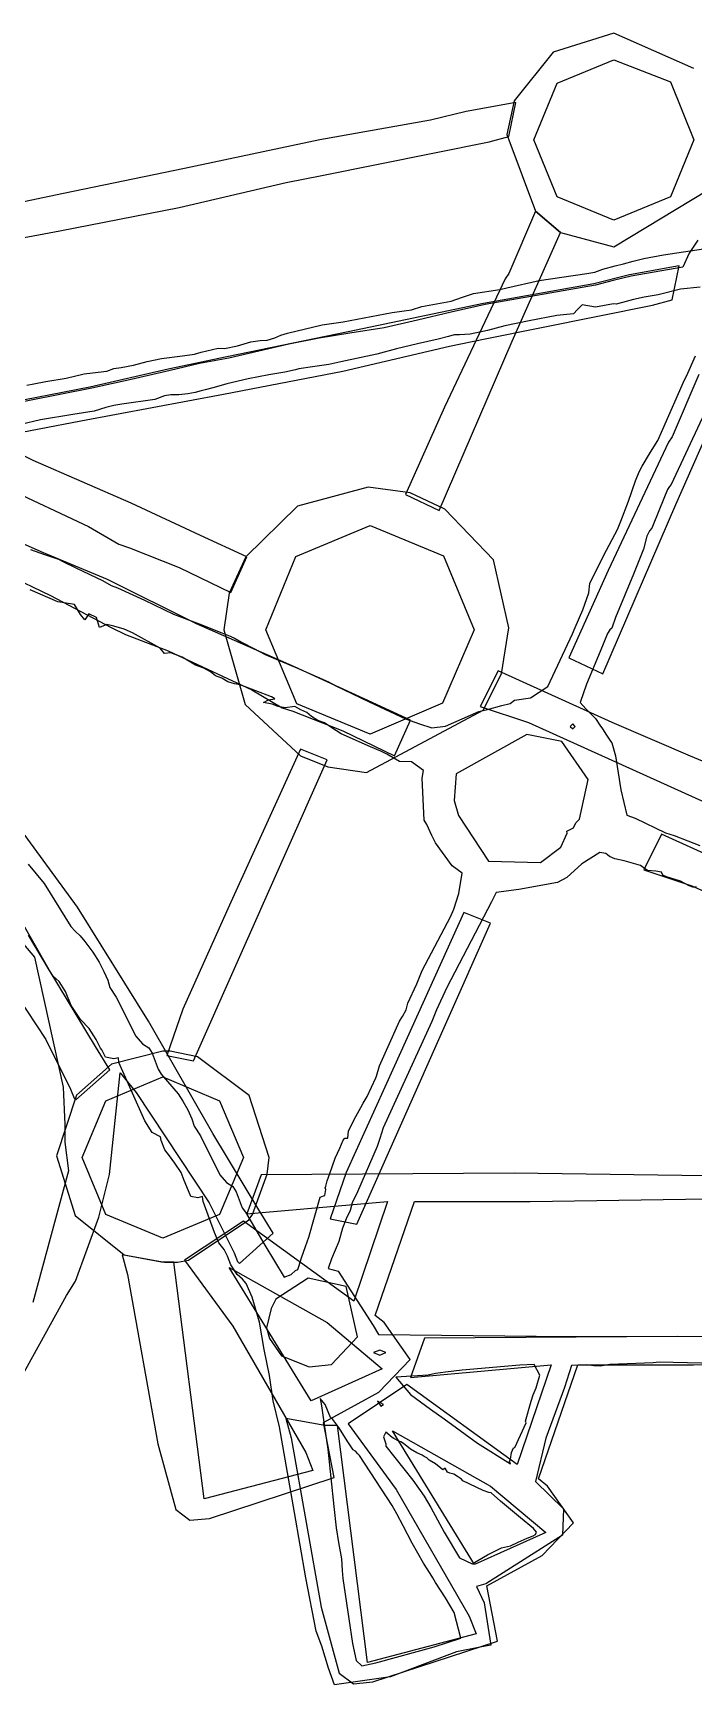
# Model space of a CAD drawing. Extents: x 0 to 208, y 1 to 205.
# Drawn here: x 8.52 to 11.38, y 19.82 to 26.95 of the extents above; entities that cross this region are included whole.
import ezdxf

# ---------------------------------------------------------------- set-up
doc = ezdxf.new("R2010")
doc.units = 0

msp = doc.modelspace()

# ---------------------------------------------------------------- linework, layer by layer
at = {"layer": 'Edge.Cuts'}
for p, q in [((11.3923, 26.0585), (11.3553, 26.0026)), ((11.3553, 26.0026), (11.3273, 25.9415)), ((11.1045, 25.9031), (11.0277, 25.8839)), ((11.3273, 25.9415), (11.1045, 25.9031)), ((10.9508, 25.8647), (10.4744, 25.7802)), ((11.0277, 25.8839), (10.9508, 25.8647)), ((10.327, 25.748), (10.1824, 25.713)), ((10.4744, 25.7802), (10.327, 25.748)), ((10.0379, 25.6808), (9.89044, 25.6572)), ((10.1824, 25.713), (10.0379, 25.6808)), ((9.62631, 25.6092), (9.36794, 25.5497)), ((9.75802, 25.6361), (9.62631, 25.6092)), ((9.89044, 25.6572), (9.75802, 25.6361)), ((9.36794, 25.5497), (9.24116, 25.5257)), ((9.11436, 25.4959), (8.94531, 25.4575)), ((9.24116, 25.5257), (9.11436, 25.4959)), ((8.77626, 25.419), (8.23069, 25.3114)), ((8.94531, 25.4575), (8.77626, 25.419))]:
    msp.add_line(p, q, dxfattribs=at)
at = {"layer": 'Layer 1'}
for p, q in [((11.03, 26.9528), (10.768557, 26.870138)), ((11.3761, 26.799), (11.03, 26.9528)), ((10.768557, 26.870138), (10.599388, 26.660599)), ((10.784878, 26.736502), (11.02998, 26.837427)), ((11.02998, 26.837427), (11.275082, 26.74227)), ((10.683953, 26.4914), (10.784878, 26.736502)), ((11.275082, 26.74227), (11.376007, 26.4914)), ((10.3918, 26.614422), (10.23801, 26.575975)), ((10.607106, 26.65287), (10.3918, 26.614422)), ((10.599388, 26.660599), (10.56863, 26.514499)), ((10.576348, 26.50677), (10.607106, 26.65287)), ((10.23801, 26.575975), (9.761262, 26.49139)), ((9.761262, 26.49139), (9.176861, 26.368358)), ((9.768952, 26.337601), (10.491764, 26.483701)), ((10.491764, 26.483701), (10.576348, 26.50677)), ((10.56863, 26.514499), (10.57632, 26.49143)), ((10.57632, 26.49143), (10.5763, 26.4914)), ((10.5763, 26.4914), (10.691642, 26.18382)), ((10.784878, 26.246298), (10.683953, 26.4914)), ((11.376007, 26.4914), (11.275082, 26.246298)), ((11.376007, 26.4914), (11.376007, 26.4914)), ((9.176861, 26.368358), (8.653975, 26.260705)), ((9.615162, 26.306843), (9.768952, 26.337601)), ((8.653975, 26.260705), (8.400222, 26.206879)), ((9.153793, 26.19919), (9.615162, 26.306843)), ((11.02998, 26.145373), (10.784878, 26.246298)), ((11.02998, 26.03003), (11.437523, 26.276094)), ((11.275082, 26.246298), (11.02998, 26.145373)), ((8.638597, 26.099227), (9.153793, 26.19919)), ((10.69172, 26.183802), (10.576378, 25.91467)), ((10.691642, 26.18382), (10.799295, 26.091546)), ((10.799373, 26.091528), (10.69172, 26.183802)), ((8.023438, 25.983885), (8.638597, 26.099227)), ((10.591757, 25.622469), (10.799373, 26.091528)), ((10.799295, 26.091546), (11.02998, 26.03003)), ((10.561, 25.8916), (10.299557, 25.337957)), ((10.576378, 25.91467), (10.561, 25.891601)), ((10.561, 25.891601), (10.561, 25.8916)), ((10.276488, 24.891967), (10.591757, 25.622469)), ((10.299557, 25.337957), (10.130388, 24.961172)), ((8.52325, 25.1073), (8.13878, 25.2995)), ((8.94617, 24.9227), (8.52325, 25.1073)), ((8.400225, 24.991882), (8.761631, 24.822713)), ((9.969398, 24.991885), (9.663639, 24.91002)), ((10.15088, 24.968215), (9.969398, 24.991885)), ((10.130388, 24.961172), (10.276488, 24.891967)), ((10.3008, 24.8972), (10.15088, 24.968215)), ((9.24607, 24.7843), (8.94617, 24.9227)), ((9.663639, 24.91002), (9.440731, 24.692044)), ((10.300802, 24.897199), (10.3008, 24.8972)), ((10.509901, 24.679223), (10.300802, 24.897199)), ((8.761631, 24.822713), (8.892352, 24.745818)), ((9.657721, 24.693032), (9.977288, 24.826185)), ((9.977288, 24.826185), (10.293896, 24.695991)), ((9.445996, 24.691992), (9.24607, 24.7843)), ((8.892352, 24.745818), (8.938489, 24.730439)), ((8.938489, 24.730439), (9.153795, 24.645855)), ((9.440731, 24.692044), (9.369717, 24.534233)), ((9.37679, 24.538202), (9.445996, 24.691992)), ((9.527527, 24.376424), (9.657721, 24.693032)), ((10.293896, 24.695991), (10.427049, 24.376424)), ((10.576971, 24.384314), (10.509901, 24.679223)), ((9.153795, 24.645855), (9.37679, 24.538202)), ((9.369717, 24.534233), (9.346047, 24.376422)), ((9.346047, 24.376422), (9.437774, 24.053896)), ((9.66068, 24.056857), (9.527527, 24.376424)), ((10.427049, 24.376424), (10.290936, 24.059816)), ((10.545409, 24.187051), (10.576971, 24.384314)), ((10.530172, 24.199895), (10.453278, 24.046105)), ((10.466504, 24.02924), (10.545409, 24.187051)), ((11.0223, 23.9769), (10.530172, 24.199895)), ((9.437774, 24.053896), (9.67745, 23.831974)), ((9.977288, 23.926663), (9.66068, 24.056857)), ((10.290936, 24.059816), (9.977288, 23.926663)), ((10.453278, 24.046105), (10.660894, 23.9769)), ((9.961509, 23.760961), (10.466504, 24.02924)), ((10.660894, 23.9769), (11.729734, 23.492462)), ((11.3607, 23.8308), (11.0223, 23.9769)), ((9.977288, 23.926663), (9.977288, 23.926663)), ((9.676676, 23.861561), (9.376785, 23.200265)), ((9.792018, 23.815424), (9.676676, 23.861561)), ((9.67745, 23.831974), (9.795808, 23.784631)), ((11.9912, 23.5694), (11.3607, 23.8308)), ((9.215306, 22.515904), (9.792018, 23.815424)), ((9.795808, 23.784631), (9.961509, 23.760961)), ((8.59246, 22.9081), (8.31563, 23.3925)), ((9.376785, 23.200265), (9.169169, 22.738896)), ((8.261807, 23.084939), (8.577076, 22.608191)), ((8.792383, 22.577432), (8.59246, 22.9081)), ((9.16917, 22.7389), (9.099964, 22.538973)), ((9.169169, 22.738896), (9.16917, 22.7389)), ((8.577076, 22.608191), (8.684729, 22.392885)), ((8.853898, 22.477469), (8.792383, 22.577432)), ((9.082218, 22.55704), (8.860633, 22.501644)), ((9.113873, 22.55704), (9.082218, 22.55704)), ((9.099964, 22.538973), (9.215306, 22.515904)), ((9.23258, 22.5333), (9.113873, 22.55704)), ((8.707798, 22.346747), (8.853898, 22.477469)), ((8.860633, 22.501644), (8.710272, 22.36711)), ((9.455153, 22.366122), (9.232578, 22.5333)), ((9.232578, 22.5333), (9.23258, 22.5333)), ((8.836893, 22.34337), (9.082219, 22.446249)), ((9.082219, 22.446249), (9.327545, 22.34337)), ((9.082219, 22.446249), (9.082219, 22.446249)), ((8.710272, 22.36711), (8.623221, 22.105956)), ((8.684729, 22.392885), (8.700108, 22.354438)), ((8.700108, 22.354438), (8.707798, 22.346747)), ((8.734014, 22.098044), (8.836893, 22.34337)), ((9.327545, 22.34337), (9.430424, 22.098044)), ((9.541215, 22.098044), (9.455153, 22.366122)), ((8.623221, 22.105956), (8.704337, 21.847771)), ((8.836893, 21.852718), (8.734014, 22.098044)), ((9.430424, 22.098044), (9.327545, 21.852718)), ((9.533299, 22.02682), (9.541215, 22.098044)), ((9.50746, 22.023765), (9.445944, 21.854597)), ((9.469989, 21.852718), (9.533299, 22.02682)), ((10.59937, 22.031456), (9.50746, 22.023765)), ((12.16034, 22.008387), (10.59937, 22.031456)), ((9.445944, 21.854597), (10.053414, 21.908424)), ((10.053414, 21.908424), (9.907314, 21.477812)), ((9.999589, 21.416294), (10.168758, 21.908422)), ((10.168758, 21.908422), (10.668575, 21.908422)), ((10.668575, 21.908422), (11.729725, 21.9238)), ((8.704337, 21.847771), (8.91603, 21.678614)), ((9.082219, 21.749839), (8.836893, 21.852718)), ((9.327545, 21.852718), (9.082219, 21.749839)), ((9.430565, 21.823839), (9.176812, 21.65467)), ((9.19301, 21.654875), (9.454164, 21.828977)), ((9.907314, 21.477812), (9.430565, 21.823839)), ((9.454164, 21.828977), (9.469989, 21.852718)), ((9.076849, 21.646977), (8.90768, 21.677736)), ((8.90768, 21.677736), (8.930748, 21.593151)), ((8.91603, 21.678614), (9.090132, 21.646959)), ((9.130675, 21.646977), (9.076849, 21.646977)), ((9.090132, 21.646959), (9.145528, 21.646959)), ((9.261396, 20.624277), (9.130675, 21.646977)), ((9.145528, 21.646959), (9.19301, 21.654875)), ((9.176812, 21.65467), (9.384428, 21.370159)), ((9.72282, 21.047189), (9.369103, 21.623901)), ((9.369103, 21.623901), (9.792025, 21.385527)), ((8.930748, 21.593151), (9.06147, 20.86265)), ((10.038037, 21.385536), (9.999589, 21.416294)), ((9.384428, 21.370159), (9.699697, 20.824205)), ((9.792025, 21.385527), (10.030399, 21.1856)), ((10.150495, 21.22694), (10.038037, 21.385536)), ((10.0304, 21.1856), (9.72282, 21.047189)), ((10.014968, 21.085646), (10.150495, 21.22694)), ((10.030399, 21.1856), (10.0304, 21.1856)), ((9.776594, 20.954925), (10.014968, 21.085646)), ((9.822731, 20.716551), (9.776594, 20.954925)), ((9.06147, 20.86265), (9.138365, 20.578139)), ((9.699697, 20.824205), (9.730455, 20.747309)), ((9.730455, 20.747309), (9.261396, 20.624277)), ((9.284466, 20.539693), (9.822731, 20.716551)), ((9.138365, 20.578139), (9.199881, 20.532002)), ((9.199881, 20.532002), (9.284466, 20.539693))]:
    msp.add_line(p, q, dxfattribs=at)
at = {"layer": 'test'}
for p, q in [((11.071848, 25.956705), (11.113513, 25.968085)), ((11.113513, 25.968085), (11.159094, 25.979033)), ((11.159094, 25.979033), (11.244044, 25.994601)), ((11.244044, 25.994601), (11.474895, 26.029202)), ((10.707084, 25.884737), (10.806126, 25.899552)), ((10.806126, 25.899552), (10.913088, 25.915073)), ((10.913088, 25.915073), (10.948547, 25.920521)), ((11.097356, 25.908814), (10.943566, 25.870367)), ((10.948547, 25.920521), (10.982131, 25.933433)), ((10.982131, 25.933433), (11.036241, 25.948322)), ((11.036241, 25.948322), (11.071848, 25.956705)), ((11.312662, 25.947262), (11.097356, 25.908814)), ((11.281905, 25.801162), (11.312662, 25.947262)), ((10.371643, 25.810614), (10.423698, 25.82891)), ((10.423698, 25.82891), (10.537528, 25.84626)), ((10.943566, 25.870367), (10.466818, 25.785782)), ((10.537528, 25.84626), (10.568135, 25.852132)), ((10.568135, 25.852132), (10.707084, 25.884737)), ((11.221307, 25.822954), (11.160729, 25.812428)), ((11.317478, 25.846369), (11.221307, 25.822954)), ((11.402964, 25.856268), (11.317478, 25.846369)), ((9.861954, 25.706052), (10.073447, 25.745689)), ((10.466818, 25.785782), (9.882417, 25.66275)), ((10.073447, 25.745689), (10.156202, 25.757963)), ((10.156202, 25.757963), (10.201334, 25.772417)), ((10.201334, 25.772417), (10.328324, 25.795024)), ((10.328324, 25.795024), (10.371643, 25.810614)), ((10.474508, 25.631993), (11.19732, 25.778093)), ((10.873362, 25.759495), (10.855819, 25.741158)), ((10.893332, 25.780086), (10.873362, 25.759495)), ((10.951287, 25.769194), (10.893332, 25.780086)), ((11.028076, 25.783882), (10.951287, 25.769194)), ((11.040158, 25.782779), (11.028076, 25.783882)), ((11.066859, 25.789553), (11.040158, 25.782779)), ((11.115295, 25.802186), (11.066859, 25.789553)), ((11.160729, 25.812428), (11.115295, 25.802186)), ((11.19732, 25.778093), (11.281905, 25.801162)), ((9.621694, 25.656663), (9.771126, 25.692417)), ((9.771126, 25.692417), (9.861954, 25.706052)), ((10.559056, 25.688825), (10.483983, 25.669003)), ((10.66471, 25.710557), (10.559056, 25.688825)), ((10.784065, 25.733545), (10.66471, 25.710557)), ((10.855819, 25.741158), (10.784065, 25.733545)), ((9.349201, 25.591287), (9.404671, 25.603031)), ((9.882417, 25.66275), (9.359531, 25.555097)), ((9.404671, 25.603031), (9.462239, 25.619725)), ((9.462239, 25.619725), (9.50256, 25.625724)), ((9.50256, 25.625724), (9.533782, 25.626551)), ((9.533782, 25.626551), (9.566216, 25.636828)), ((9.566216, 25.636828), (9.59231, 25.648198)), ((9.59231, 25.648198), (9.621694, 25.656663)), ((10.182648, 25.611386), (10.091839, 25.590028)), ((10.27213, 25.631874), (10.182648, 25.611386)), ((10.315695, 25.642775), (10.27213, 25.631874)), ((10.34074, 25.64929), (10.315695, 25.642775)), ((10.320718, 25.601235), (10.474508, 25.631993)), ((10.364187, 25.649533), (10.34074, 25.64929)), ((10.410413, 25.652823), (10.364187, 25.649533)), ((10.483983, 25.669003), (10.410413, 25.652823)), ((8.955827, 25.519295), (9.014703, 25.534634)), ((9.014703, 25.534634), (9.077455, 25.547711)), ((9.077455, 25.547711), (9.168256, 25.559279)), ((9.359531, 25.555097), (9.105778, 25.501271)), ((9.168256, 25.559279), (9.219687, 25.566528)), ((9.219687, 25.566528), (9.248363, 25.575396)), ((9.248363, 25.575396), (9.321173, 25.592972)), ((9.321173, 25.592972), (9.349201, 25.591287)), ((9.850838, 25.532665), (9.799649, 25.522142)), ((10.006817, 25.566933), (9.850838, 25.532665)), ((9.859349, 25.493582), (10.320718, 25.601235)), ((10.091839, 25.590028), (10.006817, 25.566933)), ((11.344166, 25.471207), (11.382516, 25.559364)), ((8.577836, 25.448578), (8.664737, 25.463259)), ((8.664737, 25.463259), (8.742894, 25.480981)), ((8.742894, 25.480981), (8.802843, 25.488393)), ((9.105778, 25.501271), (8.76744, 25.424376)), ((8.802843, 25.488393), (8.840894, 25.493763)), ((8.840894, 25.493763), (8.871812, 25.504022)), ((8.871812, 25.504022), (8.903052, 25.50857)), ((8.903052, 25.50857), (8.955827, 25.519295)), ((9.344153, 25.393619), (9.859349, 25.493582)), ((9.540547, 25.477905), (9.450625, 25.459287)), ((9.609509, 25.489093), (9.540547, 25.477905)), ((9.655833, 25.498123), (9.609509, 25.489093)), ((9.670232, 25.502564), (9.655833, 25.498123)), ((9.728569, 25.512185), (9.670232, 25.502564)), ((9.799649, 25.522142), (9.728569, 25.512185)), ((11.39722, 25.478202), (11.281878, 25.20907)), ((11.33498, 25.455333), (11.344166, 25.471207)), ((8.76744, 25.424376), (8.221486, 25.316723)), ((8.495661, 25.432685), (8.525617, 25.439004)), ((8.525617, 25.439004), (8.577836, 25.448578)), ((8.728994, 25.278277), (9.344153, 25.393619)), ((9.116929, 25.390598), (9.090008, 25.386498)), ((9.152138, 25.390437), (9.116929, 25.390598)), ((9.190357, 25.395325), (9.152138, 25.390437)), ((9.222721, 25.401624), (9.190357, 25.395325)), ((9.248567, 25.407988), (9.222721, 25.401624)), ((9.265698, 25.412414), (9.248567, 25.407988)), ((9.304212, 25.423272), (9.265698, 25.412414)), ((9.359681, 25.438029), (9.304212, 25.423272)), ((9.450625, 25.459287), (9.359681, 25.438029)), ((11.2417, 25.243342), (11.33498, 25.455333)), ((8.786335, 25.320023), (8.694113, 25.306462)), ((8.836958, 25.336606), (8.786335, 25.320023)), ((8.871646, 25.344136), (8.836958, 25.336606)), ((8.905479, 25.350954), (8.871646, 25.344136)), ((9.04852, 25.370496), (8.905479, 25.350954)), ((9.090008, 25.386498), (9.04852, 25.370496)), ((11.297257, 24.916869), (11.504873, 25.385928)), ((8.367588, 25.209071), (8.728994, 25.278277)), ((8.555199, 25.282403), (8.469713, 25.262517)), ((8.694113, 25.306462), (8.555199, 25.282403)), ((11.410743, 25.289726), (11.277627, 25.003884)), ((11.2665, 25.186), (11.005057, 24.632357)), ((11.183971, 25.136482), (11.210009, 25.178478)), ((11.210009, 25.178478), (11.219359, 25.194269)), ((11.219359, 25.194269), (11.2417, 25.243342)), ((11.281878, 25.20907), (11.2665, 25.186001)), ((11.2665, 25.186001), (11.2665, 25.186)), ((11.151839, 25.083047), (11.183971, 25.136482)), ((11.124257, 25.020019), (11.140005, 25.057808)), ((11.140005, 25.057808), (11.151839, 25.083047)), ((11.094087, 24.9318), (11.124257, 25.020019)), ((11.261738, 24.982509), (11.227899, 24.897967)), ((11.271034, 24.995869), (11.261738, 24.982509)), ((11.277627, 25.003884), (11.271034, 24.995869)), ((10.981988, 24.186367), (11.297257, 24.916869)), ((11.06094, 24.845936), (11.094087, 24.9318)), ((11.227899, 24.897967), (11.194462, 24.815152)), ((11.045245, 24.809011), (11.06094, 24.845936)), ((8.567515, 24.709254), (8.375278, 24.793839)), ((10.986907, 24.69936), (11.045245, 24.809011)), ((11.173115, 24.781094), (11.158248, 24.724994)), ((11.183789, 24.803522), (11.173115, 24.781094)), ((11.194462, 24.815152), (11.183789, 24.803522)), ((8.510908, 24.722864), (8.571919, 24.702202)), ((8.844337, 24.593912), (8.567515, 24.709254)), ((8.571919, 24.702202), (8.631736, 24.681163)), ((8.631736, 24.681163), (8.651376, 24.671787)), ((10.926553, 24.575771), (10.986907, 24.69936)), ((11.158248, 24.724994), (11.114606, 24.616523)), ((8.406035, 24.616981), (8.598272, 24.524707)), ((8.651376, 24.671787), (8.709717, 24.64321)), ((8.709717, 24.64321), (8.822339, 24.589799)), ((11.005057, 24.632357), (10.835888, 24.255572)), ((11.114606, 24.616523), (11.03673, 24.429523)), ((8.630078, 24.497728), (8.510284, 24.549378)), ((8.822339, 24.589799), (8.860125, 24.568409)), ((9.228811, 24.401676), (8.844337, 24.593912)), ((8.860125, 24.568409), (8.886467, 24.55799)), ((8.886467, 24.55799), (9.003955, 24.504294)), ((10.895768, 24.462198), (10.921972, 24.5368)), ((10.921972, 24.5368), (10.926553, 24.575771)), ((8.598272, 24.524707), (8.859715, 24.386296)), ((8.656807, 24.493548), (8.630078, 24.497728)), ((8.701704, 24.48553), (8.656807, 24.493548)), ((8.72689, 24.442854), (8.701704, 24.48553)), ((9.003955, 24.504294), (9.128314, 24.444675)), ((10.863342, 24.386929), (10.895768, 24.462198)), ((8.745259, 24.418879), (8.72689, 24.442854)), ((8.76272, 24.445527), (8.745259, 24.418879)), ((8.795718, 24.429435), (8.76272, 24.445527)), ((8.808681, 24.386691), (8.795718, 24.429435)), ((8.840989, 24.398827), (8.808681, 24.386691)), ((8.871526, 24.392562), (8.840989, 24.398827)), ((8.915333, 24.379015), (8.871526, 24.392562)), ((9.128314, 24.444675), (9.238949, 24.402085)), ((9.651733, 24.217128), (9.228811, 24.401676)), ((9.238949, 24.402085), (9.337203, 24.363445)), ((11.03673, 24.429523), (11.021586, 24.384109)), ((8.859715, 24.386296), (8.921231, 24.355538)), ((8.951511, 24.36375), (8.915333, 24.379015)), ((8.921231, 24.355538), (9.105779, 24.286333)), ((9.070883, 24.297357), (8.951511, 24.36375)), ((9.337203, 24.363445), (9.3739, 24.348346)), ((9.3739, 24.348346), (9.39558, 24.338486)), ((9.39558, 24.338486), (9.423026, 24.322636)), ((9.423026, 24.322636), (9.476132, 24.295921)), ((10.745793, 24.132136), (10.851426, 24.3593)), ((10.851426, 24.3593), (10.863342, 24.386929)), ((11.002141, 24.361165), (10.97103, 24.283525)), ((11.012815, 24.376094), (11.002141, 24.361165)), ((11.021586, 24.384109), (11.012815, 24.376094)), ((9.089583, 24.274827), (9.070883, 24.297357)), ((9.117721, 24.277169), (9.089583, 24.274827)), ((9.105779, 24.286333), (9.467185, 24.117164)), ((9.166366, 24.258675), (9.117721, 24.277169)), ((9.223446, 24.224482), (9.166366, 24.258675)), ((9.476132, 24.295921), (9.524358, 24.269206)), ((9.524358, 24.269206), (9.66354, 24.210435)), ((10.835888, 24.255572), (10.981988, 24.186367)), ((10.97103, 24.283525), (10.912228, 24.141565)), ((9.260102, 24.210921), (9.223446, 24.224482)), ((9.288904, 24.194355), (9.260102, 24.210921)), ((9.310226, 24.178014), (9.288904, 24.194355)), ((9.337367, 24.168286), (9.310226, 24.178014)), ((9.951623, 24.078717), (9.651733, 24.217128)), ((9.66354, 24.210435), (9.797671, 24.151663)), ((9.364068, 24.152575), (9.337367, 24.168286)), ((9.391675, 24.143603), (9.364068, 24.152575)), ((9.41661, 24.139087), (9.391675, 24.143603)), ((9.552374, 24.087658), (9.41661, 24.139087)), ((9.467185, 24.117164), (9.597906, 24.040269)), ((9.797671, 24.151663), (9.826471, 24.13594)), ((9.826471, 24.13594), (9.973273, 24.066176)), ((10.670827, 24.082309), (10.745793, 24.132136)), ((10.912228, 24.141565), (10.884539, 24.062311)), ((9.517037, 24.062035), (9.538384, 24.073725)), ((9.554436, 24.055445), (9.517037, 24.062035)), ((9.538384, 24.073725), (9.56572, 24.07782)), ((9.56572, 24.07782), (9.552374, 24.087658)), ((9.581137, 24.045392), (9.554436, 24.055445)), ((9.611402, 24.039754), (9.581137, 24.045392)), ((9.597906, 24.040269), (9.644043, 24.02489)), ((9.652517, 24.046005), (9.611402, 24.039754)), ((9.678112, 24.031188), (9.652517, 24.046005)), ((10.15155, 23.986443), (9.951623, 24.078717)), ((9.973273, 24.066176), (10.13061, 23.992199)), ((10.485176, 24.032912), (10.545925, 24.049766)), ((10.545925, 24.049766), (10.582227, 24.058721)), ((10.582227, 24.058721), (10.601534, 24.072228)), ((10.601534, 24.072228), (10.670827, 24.082309)), ((10.884539, 24.062311), (10.908619, 24.035111)), ((10.908619, 24.035111), (10.951391, 23.993712)), ((9.644043, 24.02489), (9.859349, 23.940306)), ((9.705033, 24.019261), (9.678112, 24.031188)), ((9.725224, 24.002018), (9.705033, 24.019261)), ((9.752503, 23.985502), (9.725224, 24.002018)), ((9.780505, 23.97447), (9.752503, 23.985502)), ((9.812079, 23.953583), (9.780505, 23.97447)), ((10.082344, 23.832653), (10.15155, 23.986443)), ((10.13061, 23.992199), (10.190471, 23.970013)), ((10.190471, 23.970013), (10.243552, 23.953986)), ((10.303356, 23.960594), (10.446449, 24.023528)), ((10.446449, 24.023528), (10.485176, 24.032912)), ((10.852638, 23.970012), (10.841959, 23.959324)), ((10.86334, 23.959324), (10.852638, 23.970012)), ((10.951391, 23.993712), (10.970091, 23.964091)), ((10.970091, 23.964091), (10.980575, 23.94867)), ((9.853247, 23.927209), (9.812079, 23.953583)), ((9.978697, 23.871002), (9.853247, 23.927209)), ((9.859349, 23.940306), (10.082344, 23.832653)), ((10.243552, 23.953986), (10.303341, 23.960587)), ((10.303341, 23.960587), (10.303356, 23.960594)), ((10.653811, 23.924181), (10.349043, 23.75496)), ((10.806078, 23.894681), (10.653811, 23.924181)), ((10.918906, 23.729591), (10.806078, 23.894681)), ((10.841959, 23.959324), (10.852638, 23.948636)), ((10.852638, 23.948636), (10.86334, 23.959324)), ((10.86334, 23.959324), (10.86334, 23.959324)), ((10.980575, 23.94867), (10.99776, 23.921955)), ((10.99776, 23.921955), (11.015771, 23.89524)), ((11.015771, 23.89524), (11.020764, 23.888915)), ((10.023934, 23.851873), (9.978697, 23.871002)), ((10.050304, 23.839004), (10.023934, 23.851873)), ((10.104006, 23.808502), (10.050304, 23.839004)), ((11.020764, 23.888915), (11.036983, 23.832816)), ((11.036983, 23.832816), (11.059877, 23.686027)), ((10.155992, 23.806555), (10.104006, 23.808502)), ((10.208063, 23.768815), (10.155992, 23.806555)), ((10.202794, 23.736045), (10.208063, 23.768815)), ((10.349043, 23.75496), (10.34052, 23.639523)), ((10.211732, 23.554995), (10.202794, 23.736045)), ((10.881453, 23.558694), (10.918906, 23.729591)), ((11.059877, 23.686027), (11.086744, 23.576498)), ((10.34052, 23.639523), (10.358669, 23.574649)), ((8.713614, 23.179046), (8.444482, 23.548142)), ((10.222262, 23.535273), (10.211732, 23.554995)), ((10.244357, 23.488078), (10.222262, 23.535273)), ((10.358669, 23.574649), (10.489358, 23.378089)), ((10.855884, 23.521771), (10.866089, 23.542593)), ((10.866089, 23.542593), (10.881453, 23.558694)), ((11.086744, 23.576498), (11.121501, 23.563984)), ((11.121501, 23.563984), (11.253279, 23.499836)), ((10.259664, 23.457043), (10.244357, 23.488078)), ((10.801794, 23.437819), (10.828523, 23.498259)), ((10.826604, 23.507792), (10.855884, 23.521771)), ((10.828523, 23.498259), (10.826604, 23.507792)), ((11.235772, 23.494395), (11.158878, 23.340605)), ((11.7279, 23.2714), (11.235772, 23.494395)), ((11.253279, 23.499836), (11.289849, 23.489185)), ((11.289849, 23.489185), (11.350262, 23.465247)), ((11.350262, 23.465247), (11.400796, 23.444715)), ((10.331587, 23.357925), (10.259664, 23.457043)), ((10.71374, 23.37224), (10.801794, 23.437819)), ((10.968964, 23.415142), (10.891836, 23.366681)), ((10.995583, 23.411247), (10.968964, 23.415142)), ((11.00234, 23.404897), (10.995583, 23.411247)), ((11.011828, 23.397658), (11.00234, 23.404897)), ((11.03442, 23.387707), (11.011828, 23.397658)), ((8.190731, 23.355968), (8.529069, 22.963804)), ((8.501049, 23.364313), (8.569814, 23.281378)), ((10.375356, 23.325184), (10.331587, 23.357925)), ((10.361177, 23.237986), (10.375356, 23.325184)), ((10.489358, 23.378089), (10.713611, 23.372239)), ((10.713611, 23.372239), (10.71374, 23.37224)), ((10.891836, 23.366681), (10.826617, 23.307578)), ((11.074625, 23.378699), (11.03442, 23.387707)), ((11.094155, 23.373252), (11.074625, 23.378699)), ((11.144568, 23.359296), (11.094155, 23.373252)), ((11.157282, 23.350304), (11.144568, 23.359296)), ((11.175376, 23.338008), (11.157282, 23.350304)), ((11.158878, 23.340605), (11.366494, 23.2714)), ((11.210734, 23.333899), (11.175376, 23.338008)), ((11.235392, 23.330185), (11.210734, 23.333899)), ((11.241736, 23.316582), (11.235392, 23.330185)), ((8.569814, 23.281378), (8.685227, 23.095549)), ((10.620328, 23.254969), (10.521487, 23.242444)), ((10.787222, 23.285206), (10.620328, 23.254969)), ((10.826617, 23.307578), (10.787222, 23.285206)), ((11.257126, 23.310235), (11.241736, 23.316582)), ((11.317569, 23.290868), (11.257126, 23.310235)), ((11.35498, 23.27181), (11.317569, 23.290868)), ((11.371004, 23.264839), (11.35498, 23.27181)), ((11.366494, 23.2714), (12.435334, 22.786962)), ((11.387029, 23.264799), (11.371004, 23.264839)), ((9.021192, 22.686918), (8.713614, 23.179046)), ((10.501737, 23.202373), (10.308324, 22.832067)), ((10.339801, 23.171157), (10.361177, 23.237986)), ((10.521487, 23.242444), (10.501737, 23.202373)), ((9.920866, 21.810404), (10.497578, 23.109924)), ((10.382236, 23.156061), (10.082345, 22.494765)), ((10.202226, 22.905156), (10.324852, 23.137314)), ((10.324852, 23.137314), (10.339801, 23.171157)), ((10.497578, 23.109924), (10.382236, 23.156061)), ((8.592889, 22.905182), (8.502935, 23.058141)), ((8.685227, 23.095549), (8.704232, 23.075602)), ((8.704232, 23.075602), (8.726271, 23.055434)), ((8.726271, 23.055434), (8.746187, 23.030376)), ((8.529069, 22.963804), (8.652101, 22.402471)), ((8.746187, 23.030376), (8.780288, 22.984586)), ((8.780288, 22.984586), (8.807622, 22.941371)), ((8.60897, 22.880993), (8.592889, 22.905182)), ((8.807622, 22.941371), (8.827758, 22.901422)), ((8.827758, 22.901422), (8.844612, 22.863456)), ((10.180075, 22.847959), (10.202226, 22.905156)), ((8.635699, 22.858576), (8.60897, 22.880993)), ((8.6624, 22.814847), (8.635699, 22.858576)), ((8.844612, 22.863456), (8.854487, 22.832505)), ((8.854487, 22.832505), (8.881575, 22.789905)), ((10.140339, 22.765145), (10.180075, 22.847959)), ((10.308324, 22.832067), (10.264103, 22.735194)), ((8.686699, 22.755211), (8.6624, 22.814847)), ((8.726547, 22.694425), (8.686699, 22.755211)), ((8.881575, 22.789905), (8.966051, 22.62194)), ((10.133472, 22.735651), (10.140339, 22.765145)), ((8.765014, 22.655127), (8.726547, 22.694425)), ((9.298014, 22.20248), (9.021192, 22.686918)), ((10.018804, 22.494238), (10.104733, 22.686282)), ((10.243636, 22.685387), (10.033935, 22.226678)), ((10.104733, 22.686282), (10.117448, 22.706799)), ((10.117448, 22.706799), (10.133472, 22.735651)), ((10.264103, 22.735194), (10.243636, 22.685387)), ((8.795113, 22.608233), (8.765014, 22.655127)), ((8.814253, 22.570064), (8.795113, 22.608233)), ((8.966051, 22.62194), (8.994318, 22.588622)), ((8.819962, 22.563804), (8.814253, 22.570064)), ((8.835905, 22.532018), (8.819962, 22.563804)), ((8.994318, 22.588622), (9.021996, 22.571519)), ((9.021996, 22.571519), (9.036146, 22.548736)), ((9.036146, 22.548736), (9.06213, 22.479279)), ((8.870808, 22.523853), (8.835905, 22.532018)), ((8.891111, 22.52893), (8.870808, 22.523853)), ((8.893313, 22.507857), (8.891111, 22.52893)), ((9.00541, 22.256531), (8.893313, 22.507857)), ((9.06213, 22.479279), (9.075401, 22.457903)), ((10.082345, 22.494765), (9.874729, 22.033396)), ((10.005201, 22.448823), (10.018804, 22.494238)), ((8.652101, 22.402471), (8.659791, 22.240992)), ((8.852025, 22.025622), (8.898162, 22.463923)), ((8.898162, 22.463923), (8.967367, 22.379339)), ((9.075401, 22.457903), (9.14923, 22.372735)), ((9.965338, 22.361757), (10.001808, 22.4419)), ((10.001808, 22.4419), (10.005201, 22.448823)), ((8.967367, 22.379339), (9.282636, 21.902591)), ((9.14923, 22.372735), (9.169696, 22.341856)), ((9.169696, 22.341856), (9.190936, 22.303805)), ((9.938002, 22.31367), (9.94738, 22.33237)), ((9.94738, 22.33237), (9.965338, 22.361757)), ((9.036844, 22.20561), (9.00541, 22.256531)), ((9.190936, 22.303805), (9.207982, 22.265051)), ((9.207982, 22.265051), (9.217857, 22.234103)), ((9.88475, 22.214076), (9.91646, 22.27552)), ((9.91646, 22.27552), (9.938002, 22.31367)), ((8.659791, 22.240992), (8.659791, 22.164097)), ((9.072937, 22.188039), (9.036844, 22.20561)), ((9.075138, 22.17163), (9.072937, 22.188039)), ((9.217857, 22.234103), (9.244945, 22.1915)), ((9.244945, 22.1915), (9.329421, 22.023533)), ((9.497943, 21.871832), (9.298014, 22.20248)), ((9.861583, 22.172824), (9.867871, 22.181321)), ((9.867871, 22.181321), (9.881248, 22.18214)), ((9.881248, 22.18214), (9.88475, 22.214076)), ((10.019234, 22.181116), (10.008727, 22.145366)), ((10.033935, 22.226678), (10.019234, 22.181116)), ((8.659791, 22.164097), (8.67517, 22.041065)), ((9.091109, 22.131182), (9.075138, 22.17163)), ((9.111079, 22.105447), (9.091109, 22.131182)), ((9.826937, 22.095415), (9.847376, 22.139117)), ((9.847376, 22.139117), (9.861583, 22.172824)), ((10.008727, 22.145366), (9.923244, 21.950497)), ((8.67517, 22.041065), (8.52138, 21.472042)), ((9.134416, 22.074052), (9.111079, 22.105447)), ((9.161447, 22.033601), (9.134416, 22.074052)), ((9.803327, 22.029176), (9.826937, 22.095415)), ((8.805888, 21.841074), (8.852025, 22.025622)), ((9.175516, 21.999122), (9.161447, 22.033601)), ((9.185887, 21.971899), (9.175516, 21.999122)), ((9.202962, 21.930674), (9.185887, 21.971899)), ((9.329421, 22.023533), (9.357688, 21.990219)), ((9.357688, 21.990219), (9.385366, 21.973116)), ((9.385366, 21.973116), (9.399516, 21.950332)), ((9.784119, 21.967737), (9.786884, 21.97488)), ((9.786884, 21.959544), (9.784119, 21.967737)), ((9.786884, 21.97488), (9.79265, 21.997139)), ((9.79265, 21.997139), (9.803327, 22.029176)), ((9.87473, 22.0334), (9.805524, 21.833473)), ((9.874729, 22.033396), (9.87473, 22.0334)), ((9.233389, 21.924578), (9.202962, 21.930674)), ((9.254352, 21.930535), (9.233389, 21.924578)), ((9.256272, 21.908883), (9.254352, 21.930535)), ((9.305355, 21.774901), (9.256272, 21.908883)), ((9.282636, 21.902591), (9.390289, 21.687285)), ((9.399516, 21.950332), (9.425969, 21.880873)), ((9.712785, 21.754869), (9.761837, 21.927001)), ((9.761837, 21.927001), (9.776098, 21.933317)), ((9.776098, 21.933317), (9.781533, 21.934418)), ((9.781533, 21.934418), (9.786884, 21.959544)), ((9.899992, 21.902948), (9.891029, 21.869527)), ((9.923244, 21.950497), (9.899992, 21.902948)), ((8.705925, 21.564252), (8.805888, 21.841074)), ((9.425969, 21.880873), (9.439843, 21.862034)), ((9.439843, 21.862034), (9.523285, 21.719992)), ((9.559458, 21.771869), (9.497943, 21.871832)), ((9.805524, 21.833473), (9.920866, 21.810404)), ((9.875004, 21.832956), (9.85898, 21.793716)), ((9.891029, 21.869527), (9.875004, 21.832956)), ((9.324911, 21.730467), (9.305355, 21.774901)), ((9.413358, 21.641147), (9.559458, 21.771869)), ((9.698607, 21.714035), (9.712785, 21.754869)), ((9.85898, 21.793716), (9.842043, 21.735039)), ((9.347251, 21.701174), (9.324911, 21.730467)), ((9.362257, 21.672265), (9.347251, 21.701174)), ((9.390289, 21.687285), (9.405668, 21.648838)), ((9.523285, 21.719992), (9.60652, 21.581211)), ((9.681752, 21.664888), (9.698607, 21.714035)), ((9.842043, 21.735039), (9.810552, 21.66103)), ((9.376106, 21.634366), (9.362257, 21.672265)), ((9.40395, 21.59295), (9.376106, 21.634366)), ((9.405668, 21.648838), (9.413358, 21.641147)), ((9.63715, 21.5937), (9.65585, 21.610362)), ((9.65585, 21.610362), (9.66553, 21.614443)), ((9.66553, 21.614443), (9.670057, 21.628236)), ((9.670057, 21.628236), (9.681752, 21.664888)), ((9.810552, 21.66103), (9.795986, 21.61976)), ((9.795986, 21.61976), (9.839413, 21.608065)), ((8.667477, 21.502737), (8.705925, 21.564252)), ((9.426544, 21.572483), (9.40395, 21.59295)), ((9.442459, 21.554415), (9.426544, 21.572483)), ((9.469078, 21.495349), (9.442459, 21.554415)), ((9.709746, 21.576808), (9.570369, 21.486526)), ((9.60652, 21.581211), (9.637281, 21.593595)), ((9.637281, 21.593595), (9.63715, 21.5937)), ((9.875052, 21.541681), (9.709746, 21.576808)), ((9.839413, 21.608065), (9.991512, 21.373469)), ((9.922757, 21.324848), (9.875052, 21.541681)), ((8.429102, 21.072125), (8.667477, 21.502737)), ((9.499961, 21.387483), (9.469078, 21.495349)), ((9.570369, 21.486526), (9.550069, 21.446641)), ((9.550069, 21.446641), (9.530429, 21.362711)), ((9.520868, 21.269358), (9.499961, 21.387483)), ((9.530429, 21.362711), (9.542895, 21.317569)), ((9.8108, 21.20492), (9.922757, 21.324848)), ((9.991512, 21.373469), (10.013912, 21.334497)), ((10.013912, 21.334497), (10.831368, 21.325835)), ((11.30497, 21.325956), (10.21306, 21.318265)), ((10.831368, 21.325835), (12.305998, 21.3275)), ((12.86594, 21.302887), (11.30497, 21.325956)), ((9.543598, 21.157158), (9.520868, 21.269358)), ((9.542895, 21.317569), (9.594686, 21.241718)), ((10.019182, 21.266531), (9.992453, 21.255855)), ((9.992453, 21.255855), (10.019182, 21.245175)), ((10.045883, 21.255855), (10.019182, 21.266531)), ((10.019182, 21.245175), (10.045883, 21.255855)), ((10.045883, 21.255855), (10.045883, 21.255855)), ((10.21306, 21.318265), (10.151544, 21.149097)), ((9.594686, 21.241718), (9.714765, 21.194573)), ((9.714765, 21.194573), (9.810796, 21.204916)), ((9.810796, 21.204916), (9.8108, 21.20492)), ((10.151544, 21.149097), (10.759014, 21.202924)), ((10.624241, 21.201476), (10.374586, 21.17988)), ((10.759014, 21.202924), (10.612914, 20.772312)), ((10.685431, 21.205308), (10.624241, 21.201476)), ((10.710447, 21.158635), (10.685431, 21.205308)), ((10.705189, 20.710794), (10.874358, 21.202922)), ((10.847807, 21.200106), (10.8168, 21.106144)), ((10.874891, 21.202025), (10.847807, 21.200106)), ((10.874358, 21.202922), (11.374175, 21.202922)), ((10.913604, 21.203944), (10.874891, 21.202025)), ((10.943574, 21.199226), (10.913604, 21.203944)), ((10.970438, 21.197024), (10.943574, 21.199226)), ((11.013289, 21.205164), (10.970438, 21.197024)), ((11.199411, 21.212496), (11.013289, 21.205164)), ((11.225973, 21.214697), (11.199411, 21.212496)), ((12.023069, 21.194671), (11.225973, 21.214697)), ((11.374175, 21.202922), (12.435325, 21.2183)), ((9.559732, 21.047363), (9.543598, 21.157158)), ((10.136165, 21.118339), (9.882412, 20.94917)), ((10.228051, 21.158807), (10.088787, 21.149677)), ((10.088787, 21.149677), (10.152727, 21.075506)), ((10.612914, 20.772312), (10.136165, 21.118339)), ((10.260467, 21.165315), (10.228051, 21.158807)), ((10.302994, 21.171439), (10.260467, 21.165315)), ((10.374586, 21.17988), (10.302994, 21.171439)), ((10.694671, 21.104269), (10.710447, 21.158635)), ((9.586019, 20.935163), (9.559732, 21.047363)), ((9.783193, 21.031384), (9.761431, 21.058113)), ((9.761431, 21.058113), (9.767388, 21.026056)), ((10.03514, 21.031523), (10.009461, 21.046667)), ((10.009461, 21.046667), (10.023913, 21.025235)), ((10.152727, 21.075506), (10.238213, 21.012079)), ((10.648056, 20.96046), (10.672412, 21.046911)), ((10.672412, 21.046911), (10.681652, 21.074162)), ((10.681652, 21.074162), (10.694671, 21.104269)), ((10.8168, 21.106144), (10.736652, 20.887088)), ((9.782449, 20.941477), (9.61328, 20.972236)), ((9.61328, 20.972236), (9.636348, 20.887651)), ((9.767388, 21.026056), (9.778917, 20.945913)), ((9.806693, 20.975286), (9.783193, 21.031384)), ((9.81665, 20.967259), (9.806693, 20.975286)), ((9.842524, 20.932532), (9.81665, 20.967259)), ((10.023913, 21.025235), (10.035168, 21.031523)), ((10.035168, 21.031523), (10.03514, 21.031523)), ((10.238213, 21.012079), (10.297933, 20.970221)), ((10.297933, 20.970221), (10.441257, 20.865488)), ((9.651407, 20.566507), (9.586019, 20.935163)), ((9.778917, 20.945913), (9.79475, 20.839056)), ((9.836275, 20.941477), (9.782449, 20.941477)), ((9.966996, 19.918777), (9.836275, 20.941477)), ((9.882051, 20.871295), (9.842524, 20.932532)), ((9.882412, 20.94917), (10.090028, 20.664659)), ((10.045834, 20.911915), (10.035626, 20.892083)), ((10.072564, 20.888992), (10.045834, 20.911915)), ((10.42838, 20.341649), (10.074663, 20.918361)), ((10.074663, 20.918361), (10.497585, 20.679987)), ((10.603288, 20.846874), (10.651172, 20.953427)), ((10.651172, 20.953427), (10.648056, 20.96046)), ((9.636348, 20.887651), (9.76707, 20.15715)), ((9.79475, 20.839056), (9.821011, 20.592)), ((9.904251, 20.836565), (9.882051, 20.871295)), ((9.914924, 20.83102), (9.904251, 20.836565)), ((9.925352, 20.819544), (9.914924, 20.83102)), ((10.035626, 20.892083), (10.04575, 20.861717)), ((10.04575, 20.861717), (10.046314, 20.85209)), ((10.046314, 20.85209), (10.162786, 20.705494)), ((10.079515, 20.885188), (10.072564, 20.888992)), ((10.101689, 20.873603), (10.079515, 20.885188)), ((10.110268, 20.871119), (10.101689, 20.873603)), ((10.121467, 20.863093), (10.110268, 20.871119)), ((10.15271, 20.839042), (10.121467, 20.863093)), ((10.17933, 20.823128), (10.15271, 20.839042)), ((10.441257, 20.865488), (10.583457, 20.775656)), ((10.5834, 20.796363), (10.587814, 20.824666)), ((10.587814, 20.824666), (10.596283, 20.84439)), ((10.596283, 20.84439), (10.603288, 20.846874)), ((10.736652, 20.887088), (10.691368, 20.700089)), ((9.932329, 20.811518), (9.925352, 20.819544)), ((10.072539, 20.59554), (9.932329, 20.811518)), ((10.202003, 20.813061), (10.17933, 20.823128)), ((10.211492, 20.806965), (10.202003, 20.813061)), ((10.222168, 20.801614), (10.211492, 20.806965)), ((10.232842, 20.791547), (10.222168, 20.801614)), ((10.260528, 20.775604), (10.232842, 20.791547)), ((10.282705, 20.756904), (10.260528, 20.775604)), ((10.291863, 20.750726), (10.282705, 20.756904)), ((10.301681, 20.757621), (10.291863, 20.750726)), ((10.31117, 20.739886), (10.301681, 20.757621)), ((10.580146, 20.785666), (10.580171, 20.785686)), ((10.583457, 20.775656), (10.580146, 20.785666)), ((10.580171, 20.785686), (10.5834, 20.796363)), ((10.162786, 20.705494), (10.210679, 20.636037)), ((10.321928, 20.735342), (10.31117, 20.739886)), ((10.339719, 20.731812), (10.321928, 20.735342)), ((10.355744, 20.721468), (10.339719, 20.731812)), ((10.371768, 20.709), (10.355744, 20.721468)), ((10.378471, 20.703234), (10.371768, 20.709)), ((10.465612, 20.661214), (10.378471, 20.703234)), ((10.691368, 20.700089), (10.812237, 20.581802)), ((10.743637, 20.680036), (10.705189, 20.710794)), ((10.090028, 20.664659), (10.405297, 20.118705)), ((10.210679, 20.636037), (10.239699, 20.587952)), ((10.490187, 20.652552), (10.465612, 20.661214)), ((10.500088, 20.650069), (10.490187, 20.652552)), ((10.497585, 20.679987), (10.735959, 20.48006)), ((10.540157, 20.614743), (10.500088, 20.650069)), ((10.627693, 20.542616), (10.540157, 20.614743)), ((10.856095, 20.52144), (10.743637, 20.680036)), ((9.699917, 20.283337), (9.651407, 20.566507)), ((9.821011, 20.592), (9.830443, 20.49979)), ((10.092455, 20.559974), (10.072539, 20.59554)), ((10.120367, 20.508937), (10.092455, 20.559974)), ((10.239699, 20.587952), (10.29708, 20.481159)), ((10.682649, 20.497168), (10.627693, 20.542616)), ((10.812237, 20.581802), (10.809012, 20.468221)), ((9.830443, 20.49979), (9.841531, 20.436961)), ((10.158722, 20.434138), (10.120367, 20.508937)), ((10.29708, 20.481159), (10.363351, 20.370794)), ((10.73596, 20.48006), (10.42838, 20.341649)), ((10.809012, 20.468221), (10.476892, 20.258385)), ((10.681684, 20.46572), (10.69225, 20.47052)), ((10.696441, 20.480587), (10.682649, 20.497168)), ((10.69225, 20.47052), (10.696441, 20.480587)), ((10.720568, 20.380146), (10.856095, 20.52144)), ((10.735959, 20.48006), (10.73596, 20.48006)), ((9.841531, 20.436961), (9.853585, 20.366084)), ((10.207723, 20.347491), (10.158722, 20.434138)), ((10.484, 20.3836), (10.545295, 20.412873)), ((10.545295, 20.412873), (10.58406, 20.422362)), ((10.58406, 20.422362), (10.617571, 20.438386)), ((10.617571, 20.438386), (10.656278, 20.454411)), ((10.656278, 20.454411), (10.681684, 20.46572)), ((9.853585, 20.366084), (9.856565, 20.315588)), ((10.237626, 20.302467), (10.207723, 20.347491)), ((10.363351, 20.370794), (10.418172, 20.344121)), ((10.418172, 20.344121), (10.483867, 20.383543)), ((10.482194, 20.249425), (10.720568, 20.380146)), ((10.483867, 20.383543), (10.484, 20.3836)), ((9.744475, 20.053462), (9.699917, 20.283337)), ((9.856565, 20.315588), (9.859407, 20.28099)), ((9.859407, 20.28099), (9.885338, 20.107088)), ((10.248881, 20.283381), (10.237626, 20.302467)), ((10.26041, 20.264294), (10.248881, 20.283381)), ((10.303153, 20.197899), (10.26041, 20.264294)), ((10.476892, 20.258385), (10.437374, 20.245945)), ((10.339954, 20.133785), (10.303153, 20.197899)), ((10.437374, 20.245945), (10.470068, 20.176488)), ((10.528331, 20.011051), (10.482194, 20.249425)), ((9.76707, 20.15715), (9.843965, 19.872639)), ((10.369093, 20.022954), (10.339954, 20.133785)), ((10.405297, 20.118705), (10.436055, 20.041809)), ((10.470068, 20.176488), (10.498354, 19.993353)), ((9.769937, 19.989044), (9.744475, 20.053462)), ((9.885338, 20.107088), (9.901306, 20.000231)), ((10.436055, 20.041809), (9.966996, 19.918777)), ((9.798654, 19.894291), (9.769937, 19.989044)), ((9.901306, 20.000231), (9.917412, 19.92713)), ((9.990066, 19.834193), (10.528331, 20.011051)), ((10.0031, 19.9165), (10.25422, 19.985223)), ((10.25422, 19.985223), (10.369093, 20.022954)), ((10.45226, 19.984305), (10.350746, 19.96425)), ((10.498354, 19.993353), (10.45226, 19.984305)), ((9.917412, 19.92713), (9.942042, 19.903768)), ((9.942042, 19.903768), (10.003036, 19.91651)), ((10.003036, 19.91651), (10.0031, 19.9165)), ((10.350746, 19.96425), (10.066196, 19.85661)), ((9.82411, 19.821276), (9.798654, 19.894291)), ((10.066196, 19.85661), (9.82411, 19.821276)), ((9.843965, 19.872639), (9.905481, 19.826502)), ((9.905481, 19.826502), (9.990066, 19.834193))]:
    msp.add_line(p, q, dxfattribs=at)

doc.saveas('drawing.dxf')
